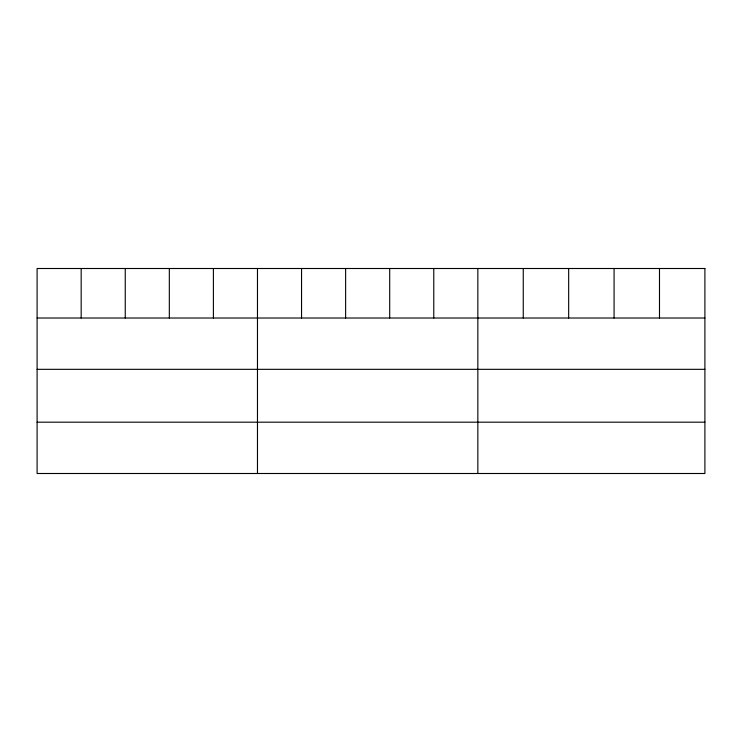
<?xml version="1.0" encoding="UTF-8"?>
<svg xmlns="http://www.w3.org/2000/svg" width="742" height="742" viewBox="0 0 742 742"><rect width="100%" height="100%" fill="white"/><g stroke="black" fill="none" stroke-linecap="round" stroke-linejoin="round"><path stroke-width="1.11" d="M37.1 318.021L704.9 318.021M37.1 369.33L704.9 369.33M37.1 422.189L704.9 422.189M659.49 268.502L659.49 318.021M614.079 268.502L614.079 318.021M568.669 268.502L568.669 318.021M523.258 268.502L523.258 318.021M477.848 268.502L477.848 473.498M433.773 268.502L433.773 318.021M389.698 268.502L389.698 318.021M345.624 268.502L345.624 318.021M301.549 268.502L301.549 318.021M257.474 268.502L257.474 473.498M213.399 268.502L213.399 318.021M169.324 268.502L169.324 318.021M125.25 268.502L125.25 318.021M81.175 268.502L81.175 318.021M704.9 268.502L37.1 268.502L37.1 473.498L704.9 473.498L704.9 268.502"/></g></svg>
